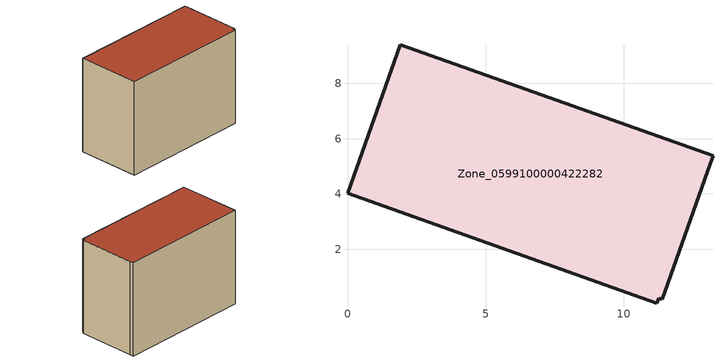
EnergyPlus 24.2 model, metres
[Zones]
Zone_0599100000422282
 floor ground (C_G): 13.12,5.08 11.38,0.18 11.25,0.23 11.18,0.05 0,4.02 1.91,9.39 13.22,5.37 z0.6
 wall outside (C_F): 0,4.02 11.18,0.05 11.25,0.23 11.38,0.18 13.12,5.08 13.22,5.37 1.91,9.39 0,4.02 z0.6:9.18
 roof outside (C_R): 13.12,5.08 13.22,5.37 1.91,9.39 0,4.02 11.18,0.05 11.25,0.23 11.38,0.18 z9.18
[BUILDING]
Pand.0599100000422282: North Axis=0; Terrain=City; Loads Convergence Tolerance Value=0.04; Temperature Convergence Tolerance Value=0.4; Solar Distribution=FullExterior; Maximum Number of Warmup Days=25; Minimum Number of Warmup Days=1
[Site:Location]
Rotterdam.The.Hague.AP_ZH_NLD Design_Conditions: Latitude=51.96; Longitude=4.45; Time Zone=1; Elevation=-4.5
[SITE:GROUNDTEMPERATURE:BUILDINGSURFACE]
18, 18, 18, 18, 18, 18, 18, 18, 18, 18, 18, 18
[MATERIAL] Thermal Absorptance=0.9; Solar Absorptance=0.7; Visible Absorptance=0.7
Name | Roughness | Thickness | Conductivity | Density | Specific Heat
G.TI.2006-2014 | MediumSmooth | 0.15 | 0.06 | 540 | 1210
F.TI.2006-2014 | Rough | 0.3 | 0.12 | 1920 | 840
R.TI.2006-2014 | MediumRough | 0.2 | 0.08 | 1500 | 1000
[CONSTRUCTION]
C_G: G.TI.2006-2014
C_F: F.TI.2006-2014
C_R: R.TI.2006-2014
[ZONE]
Zone_0599100000422282: Type=1; Multiplier=1; Ceiling Height=Autocalculate; Volume=Autocalculate; Floor Area=autocalculate; Part of Total Floor Area=Yes
[ZONEINFILTRATION:DESIGNFLOWRATE]
Infil_Zone_0599100000422282: Zone or ZoneList or Space or SpaceList=Zone_0599100000422282; Schedule=AlwaysOn; Design Flow Rate Calculation Method=Flow/Area; Flow Rate per Floor Area=0.0015; Constant Term Coefficient=1; Temperature Term Coefficient=0; Velocity Term Coefficient=0; Velocity Squared Term Coefficient=0
[HVACTEMPLATE:ZONE:IDEALLOADSAIRSYSTEM]
Zone_0599100000422282: Maximum Heating Supply Air Temperature=50; Minimum Cooling Supply Air Temperature=13; Maximum Heating Supply Air Humidity Ratio=0.0156; Minimum Cooling Supply Air Humidity Ratio=0.0077; Heating Limit=NoLimit; Cooling Limit=NoLimit; Dehumidification Control Type=ConstantSensibleHeatRatio; Cooling Sensible Heat Ratio=0.7; Dehumidification Setpoint=60; Humidification Control Type=None; Humidification Setpoint=30; Outdoor Air Method=None; Outdoor Air Flow Rate per Person=0.00944; Outdoor Air Flow Rate per Zone Floor Area=0; Outdoor Air Flow Rate per Zone=0; Demand Controlled Ventilation Type=None; Outdoor Air Economizer Type=NoEconomizer; Heat Recovery Type=None; Sensible Heat Recovery Effectiveness=0.7; Latent Heat Recovery Effectiveness=0.65
[ZONECONTROL:THERMOSTAT]
ThermostatControl_Zone_0599100000422282: Zone or ZoneList=Zone_0599100000422282; Control Type Schedule=DualSetpointControlType; Control 1=Thermostat_Zone_0599100000422282; Temperature Difference Between Cutout And Setpoint=0
[THERMOSTATSETPOINT:DUALSETPOINT]
Thermostat_Zone_0599100000422282: Heating Setpoint Temperature Schedule=HeatingSetpoint_Zone_0599100000422282; Cooling Setpoint Temperature Schedule=CoolingSetpoint_Zone_0599100000422282
[SCHEDULE:COMPACT]
HeatingSetpoint_Zone_0599100000422282: Through: 12/31, For: AllDays, Until: 24:00, 21
CoolingSetpoint_Zone_0599100000422282: Through: 12/31, For: AllDays, Until: 24:00, 24
DualSetpointControlType: Through: 12/31, For: AllDays, Until: 24:00, 4
AlwaysOn: Through: 12/31, For: AllDays, Until: 24:00, 1
